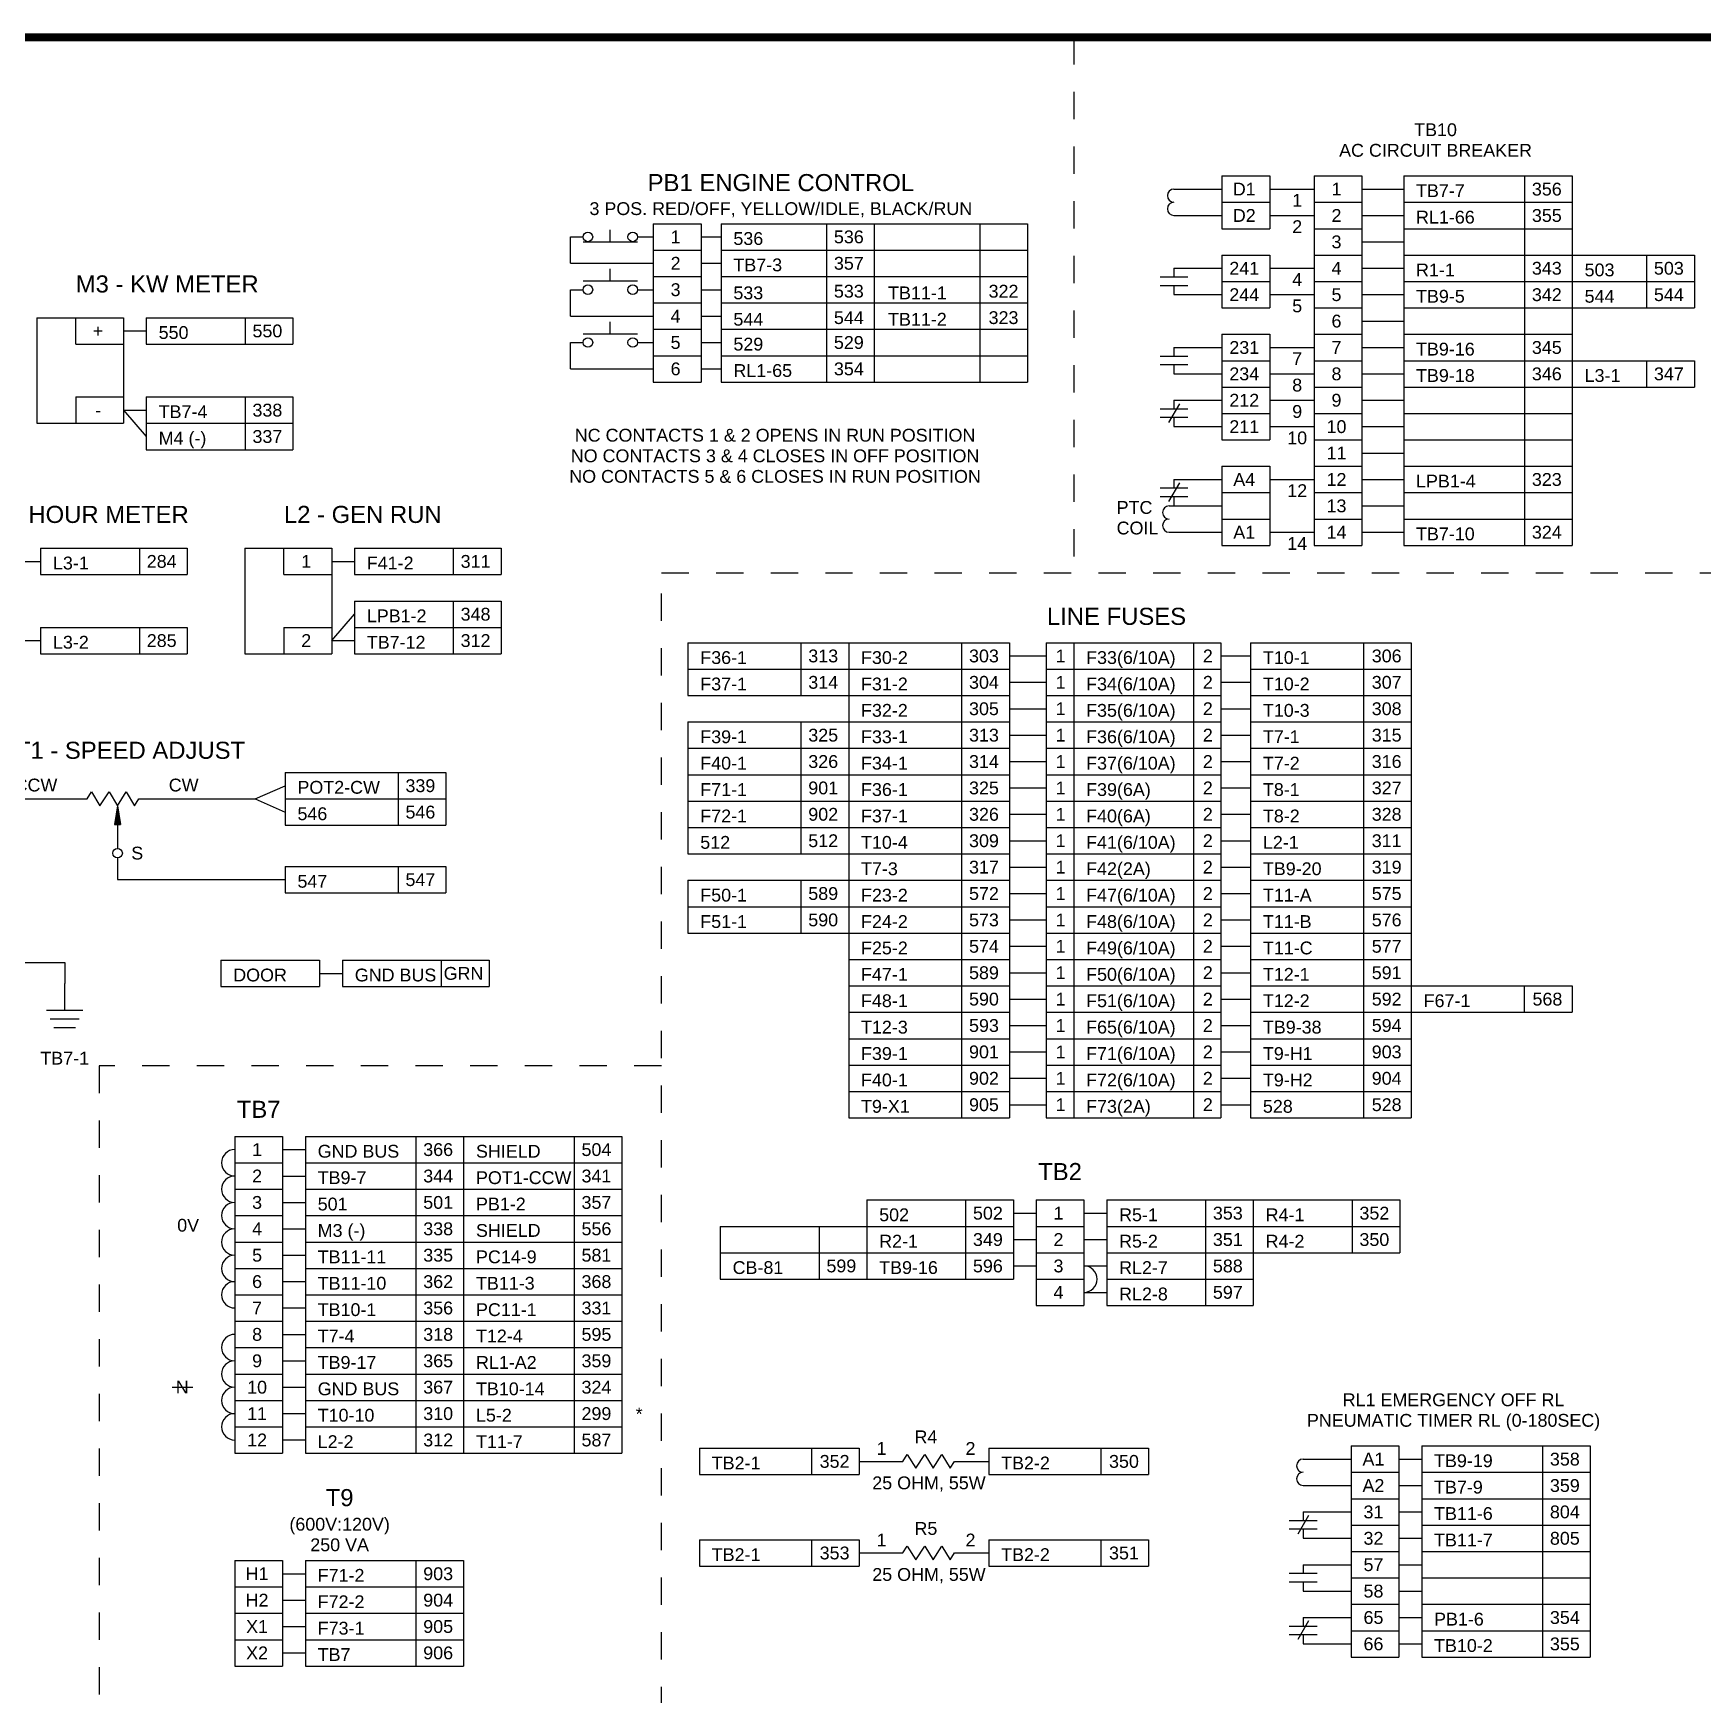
# Model space of a CAD drawing. Extents: x 1.2 to 17.9, y -2.5 to 7.9.
# Drawn here: x 6.13 to 12.23, y 1.86 to 7.93 of the extents above; entities that cross this region are included whole.
import ezdxf
from ezdxf.enums import TextEntityAlignment as Align

# ---------------------------------------------------------------- set-up
doc = ezdxf.new("R2010")
doc.units = 0
doc.header["$MEASUREMENT"] = 0
doc.linetypes.add('DASHED2', pattern=[0.375, 0.25, -0.125])
doc.layers.get('0').update_dxf_attribs({"linetype": 'CONTINUOUS'})
doc.layers.add('DRAWING', color=7, linetype='CONTINUOUS')
doc.styles.get("Standard").update_dxf_attribs({"font": 'ARIAL.TTF'})

# ---------------------------------------------------------------- blocks, each defined once
blk = doc.blocks.new('npcap')
for p, q in [((0, 0.0508), (0, -0.0508)), ((0.0312, 0.0508), (0.0312, -0.0508))]:
    blk.add_line(p, q)
blk = doc.blocks.new('N_C_contact')
for p, q in [((0.0508, 0.0312), (-0.0508, 0.0312)), ((0.0508, 0), (-0.0508, 0)), ((-0.0197, -0.0185), (0.0197, 0.0498))]:
    blk.add_line(p, q)
blk = doc.blocks.new('resistor')
for p, q in [((0, 0), (0.0156, 0.0254)), ((0.0156, 0.0254), (0.0469, -0.0254)), ((0.0469, -0.0254), (0.0799, 0.0254)), ((0.0799, 0.0254), (0.1111, -0.0254)), ((0.1111, -0.0254), (0.1424, 0.0254)), ((0.1424, 0.0254), (0.1736, -0.0254)), ((0.1736, -0.0254), (0.1892, 0))]:
    blk.add_line(p, q)
blk = doc.blocks.new('pot_arrow')
blk.add_hatch(color=256).paths.add_polyline_path([(-0.0681, 0.0108), (-0.0681, -0.0108), (0, 0)])
for p, q in [((-0.0681, 0.0108), (-0.0681, -0.0108)), ((0, 0), (-0.0681, 0.0108)), ((0, 0), (-0.0681, -0.0108))]:
    blk.add_line(p, q)
blk = doc.blocks.new('gnd')
for p, q in [((0, -0.0989), (0, 0)), ((0.066, -0.0989), (-0.066, -0.0989)), ((0.0527, -0.1302), (-0.0527, -0.1302)), ((0.0393, -0.1614), (-0.0393, -0.1614))]:
    blk.add_line(p, q)

msp = doc.modelspace()

# ---------------------------------------------------------------- linework, layer by layer
at = {"color": 7, "const_width": 0.0288}
msp.add_lwpolyline([(17.8528, -2.4764), (17.8528, 7.9188), (1.2205, 7.9188), (1.2205, -2.4764)], close=True, dxfattribs=at)
at = {"layer": 'DRAWING', "color": 7, "linetype": 'DASHED2', "ltscale": 0.25}
for p, q in [((9.9328, 7.9188), (9.9328, 5.9595)), ((8.4236, -1.416), (8.4236, 5.9595)), ((8.4236, 5.9595), (13.4824, 5.9595)), ((6.366, 4.1564), (6.366, 0.0531)), ((8.4236, 4.1564), (6.366, 4.1564))]:
    msp.add_line(p, q, dxfattribs=at)
at = {"layer": 'DRAWING', "color": 7}
for p, q in [((10.4751, 7.4119), (10.4751, 7.2187)), ((10.4751, 7.4119), (10.6499, 7.4119)), ((10.6499, 7.4119), (10.6499, 7.2187)), ((10.8126, 7.4119), (10.8126, 6.0598)), ((10.8126, 7.4119), (10.9874, 7.4119)), ((10.9874, 7.4119), (10.9874, 6.0598)), ((11.1402, 7.4119), (11.1402, 6.0598)), ((11.1402, 7.4119), (11.7571, 7.4119)), ((11.5823, 7.4119), (11.5823, 6.0598)), ((11.7571, 7.4119), (11.7571, 6.0598)), ((10.2995, 7.3636), (10.4751, 7.3636)), ((10.6499, 7.3636), (10.8126, 7.3636)), ((10.9874, 7.3636), (11.1402, 7.3636)), ((10.4751, 7.3153), (10.6499, 7.3153)), ((10.8126, 7.3153), (10.9874, 7.3153)), ((11.1402, 7.3153), (11.7571, 7.3153)), ((8.2367, 7.171), (8.2367, 7.215)), ((8.394, 7.237), (8.5689, 7.237)), ((8.394, 7.237), (8.394, 6.6575)), ((8.5689, 7.237), (8.5689, 6.6575)), ((8.6419, 7.237), (9.7638, 7.237)), ((8.6419, 7.237), (8.6419, 6.6575)), ((9.028, 7.237), (9.028, 6.6575)), ((9.2029, 7.237), (9.2029, 6.6575)), ((9.5889, 7.237), (9.5889, 6.6575)), ((9.7638, 7.237), (9.7638, 6.6575)), ((10.2995, 7.267), (10.4751, 7.267)), ((10.4751, 7.2187), (10.6499, 7.2187)), ((10.6499, 7.267), (10.8126, 7.267)), ((10.8126, 7.2187), (10.9874, 7.2187)), ((10.9874, 7.267), (11.1402, 7.267)), ((11.1402, 7.2187), (11.7571, 7.2187)), ((8.0913, 7.0921), (8.0913, 7.1887)), ((8.0913, 7.1887), (8.137, 7.1887)), ((8.137, 7.171), (8.3364, 7.171)), ((8.3364, 7.1887), (8.394, 7.1887)), ((8.5689, 7.1887), (8.6419, 7.1887)), ((10.9874, 7.1705), (11.1402, 7.1705)), ((8.0913, 7.0921), (8.394, 7.0921)), ((8.394, 7.1404), (8.5689, 7.1404)), ((8.5689, 7.0921), (8.6419, 7.0921)), ((8.6419, 7.1404), (9.7638, 7.1404)), ((10.4751, 7.1222), (10.6499, 7.1222)), ((10.4751, 7.1222), (10.4751, 6.929)), ((10.6499, 7.1222), (10.6499, 6.929)), ((10.8126, 7.1222), (10.9874, 7.1222)), ((11.1402, 7.1222), (12.2039, 7.1222)), ((12.029, 7.1222), (12.029, 6.929)), ((12.2039, 7.1222), (12.2039, 6.929)), ((8.137, 7.0275), (8.3364, 7.0275)), ((8.2367, 7.0275), (8.2367, 7.0715)), ((8.394, 7.0438), (8.5689, 7.0438)), ((8.6419, 7.0438), (9.7638, 7.0438)), ((10.2995, 7.0739), (10.4751, 7.0739)), ((10.2995, 7.0739), (10.2995, 7.0426)), ((10.4751, 7.0256), (10.6499, 7.0256)), ((10.6499, 7.0739), (10.8126, 7.0739)), ((10.8126, 7.0256), (10.9874, 7.0256)), ((10.9874, 7.0739), (11.1402, 7.0739)), ((11.1402, 7.0256), (12.2039, 7.0256)), ((8.0913, 6.9955), (8.137, 6.9955)), ((8.0913, 6.8989), (8.0913, 6.9955)), ((8.3364, 6.9955), (8.394, 6.9955)), ((8.5689, 6.9955), (8.6419, 6.9955)), ((10.2995, 7.0114), (10.2995, 6.9773)), ((10.2995, 6.9773), (10.4751, 6.9773)), ((10.6499, 6.9773), (10.8126, 6.9773)), ((10.9874, 6.9773), (11.1402, 6.9773)), ((8.394, 6.9472), (8.5689, 6.9472)), ((8.6419, 6.9472), (9.7638, 6.9472)), ((10.4751, 6.929), (10.6499, 6.929)), ((10.8126, 6.929), (10.9874, 6.929)), ((11.1402, 6.929), (12.2039, 6.929)), ((6.1377, 6.893), (6.1377, 6.5067)), ((6.1377, 6.893), (6.4552, 6.893)), ((6.2804, 6.7964), (6.2804, 6.893)), ((6.4552, 6.893), (6.4552, 6.5067)), ((6.4552, 6.8447), (6.5386, 6.8447)), ((6.5386, 6.893), (7.0749, 6.893)), ((6.5386, 6.893), (6.5386, 6.7964)), ((6.9001, 6.893), (6.9001, 6.7964)), ((7.0749, 6.893), (7.0749, 6.7964)), ((8.0913, 6.8989), (8.394, 6.8989)), ((8.2367, 6.8343), (8.2367, 6.8783)), ((8.394, 6.8506), (8.5689, 6.8506)), ((8.5689, 6.8989), (8.6419, 6.8989)), ((8.6419, 6.8506), (9.7638, 6.8506)), ((10.9874, 6.8807), (11.1402, 6.8807)), ((6.2804, 6.7964), (6.4552, 6.7964)), ((6.5386, 6.7964), (7.0749, 6.7964)), ((8.0913, 6.8023), (8.137, 6.8023)), ((8.0913, 6.7058), (8.0913, 6.8023)), ((8.137, 6.8343), (8.3364, 6.8343)), ((8.3364, 6.8023), (8.394, 6.8023)), ((8.5689, 6.8023), (8.6419, 6.8023)), ((10.2995, 6.7841), (10.4751, 6.7841)), ((10.2995, 6.7841), (10.2995, 6.7529)), ((10.4751, 6.8324), (10.6499, 6.8324)), ((10.4751, 6.8324), (10.4751, 6.4461)), ((10.6499, 6.8324), (10.6499, 6.4461)), ((10.6499, 6.7841), (10.8126, 6.7841)), ((10.8126, 6.8324), (10.9874, 6.8324)), ((10.9874, 6.7841), (11.1402, 6.7841)), ((11.1402, 6.8324), (11.7571, 6.8324)), ((8.394, 6.754), (8.5689, 6.754)), ((8.6419, 6.754), (9.7638, 6.754)), ((10.2995, 6.7216), (10.2995, 6.6875)), ((10.4751, 6.7358), (10.6499, 6.7358)), ((10.8126, 6.7358), (10.9874, 6.7358)), ((11.1402, 6.7358), (12.2039, 6.7358)), ((12.029, 6.7358), (12.029, 6.6393)), ((12.2039, 6.7358), (12.2039, 6.6393)), ((8.0913, 6.7058), (8.394, 6.7058)), ((8.5689, 6.7058), (8.6419, 6.7058)), ((10.2995, 6.6875), (10.4751, 6.6875)), ((10.6499, 6.6875), (10.8126, 6.6875)), ((10.9874, 6.6875), (11.1402, 6.6875)), ((6.2804, 6.6032), (6.4552, 6.6032)), ((6.2804, 6.6032), (6.2804, 6.5067)), ((6.5386, 6.6032), (7.0749, 6.6032)), ((6.5386, 6.6032), (6.5386, 6.4101)), ((6.9001, 6.6032), (6.9001, 6.4101)), ((7.0749, 6.6032), (7.0749, 6.4101)), ((8.394, 6.6575), (8.5689, 6.6575)), ((8.6419, 6.6575), (9.7638, 6.6575)), ((10.4751, 6.6393), (10.6499, 6.6393)), ((10.8126, 6.6393), (10.9874, 6.6393)), ((11.1402, 6.6393), (12.2039, 6.6393)), ((6.4552, 6.5549), (6.5386, 6.4584)), ((6.4552, 6.5549), (6.5386, 6.5549)), ((10.2995, 6.591), (10.2995, 6.5597)), ((10.2995, 6.591), (10.4751, 6.591)), ((10.4751, 6.5427), (10.6499, 6.5427)), ((10.6499, 6.591), (10.8126, 6.591)), ((10.8126, 6.5427), (10.9874, 6.5427)), ((10.9874, 6.591), (11.1402, 6.591)), ((11.1402, 6.5427), (11.7571, 6.5427)), ((6.1377, 6.5067), (6.4552, 6.5067)), ((6.5386, 6.5067), (7.0749, 6.5067)), ((10.2995, 6.5285), (10.2995, 6.4944)), ((10.2995, 6.4944), (10.4751, 6.4944)), ((10.6499, 6.4944), (10.8126, 6.4944)), ((10.9874, 6.4944), (11.1402, 6.4944)), ((10.4751, 6.4461), (10.6499, 6.4461)), ((10.8126, 6.4461), (10.9874, 6.4461)), ((11.1402, 6.4461), (11.7571, 6.4461)), ((6.5386, 6.4101), (7.0749, 6.4101)), ((10.9874, 6.3978), (11.1402, 6.3978)), ((10.2995, 6.3012), (10.2995, 6.27)), ((10.2995, 6.3012), (10.4751, 6.3012)), ((10.4751, 6.3495), (10.6499, 6.3495)), ((10.4751, 6.3495), (10.4751, 6.0598)), ((10.6499, 6.3495), (10.6499, 6.0598)), ((10.6499, 6.3012), (10.8126, 6.3012)), ((10.8126, 6.3495), (10.9874, 6.3495)), ((10.9874, 6.3012), (11.1402, 6.3012)), ((11.1402, 6.3495), (11.7571, 6.3495)), ((10.2995, 6.2387), (10.2995, 6.2046)), ((10.4751, 6.2529), (10.6499, 6.2529)), ((10.8126, 6.2529), (10.9874, 6.2529)), ((11.1402, 6.2529), (11.7571, 6.2529)), ((10.2819, 6.2046), (10.4751, 6.2046)), ((10.9874, 6.2046), (11.1402, 6.2046)), ((10.4751, 6.1564), (10.6499, 6.1564)), ((10.8126, 6.1564), (10.9874, 6.1564)), ((11.1402, 6.1564), (11.7571, 6.1564)), ((6.1518, 6.0497), (6.1518, 5.9531)), ((6.1518, 6.0497), (6.6881, 6.0497)), ((6.5133, 6.0497), (6.5133, 5.9531)), ((6.6881, 6.0497), (6.6881, 5.9531)), ((6.8996, 6.0497), (6.8996, 5.6634)), ((6.8996, 6.0497), (7.217, 6.0497)), ((7.0422, 5.9531), (7.0422, 6.0497)), ((7.217, 6.0497), (7.217, 5.6634)), ((7.3005, 6.0497), (7.3005, 5.9531)), ((7.3005, 6.0497), (7.8368, 6.0497)), ((7.662, 6.0497), (7.662, 5.9531)), ((7.8368, 6.0497), (7.8368, 5.9531)), ((10.2819, 6.1081), (10.4751, 6.1081)), ((10.4751, 6.0598), (10.6499, 6.0598)), ((10.6499, 6.1081), (10.8126, 6.1081)), ((10.8126, 6.0598), (10.9874, 6.0598)), ((10.9874, 6.1081), (11.1402, 6.1081)), ((11.1402, 6.0598), (11.7571, 6.0598)), ((6.0684, 6.0014), (6.1518, 6.0014)), ((7.217, 6.0014), (7.3005, 6.0014)), ((6.1518, 5.9531), (6.6881, 5.9531)), ((7.0422, 5.9531), (7.217, 5.9531)), ((7.3005, 5.9531), (7.8368, 5.9531)), ((7.217, 5.7117), (7.3005, 5.8082)), ((7.3005, 5.8565), (7.8368, 5.8565)), ((7.3005, 5.8565), (7.3005, 5.6634)), ((7.662, 5.8565), (7.662, 5.6634)), ((7.8368, 5.8565), (7.8368, 5.6634)), ((6.1518, 5.76), (6.6881, 5.76)), ((6.1518, 5.76), (6.1518, 5.6634)), ((6.5133, 5.76), (6.5133, 5.6634)), ((6.6881, 5.76), (6.6881, 5.6634)), ((7.0422, 5.76), (7.217, 5.76)), ((7.0422, 5.76), (7.0422, 5.6634)), ((7.3005, 5.76), (7.8368, 5.76)), ((6.0684, 5.7117), (6.1518, 5.7117)), ((7.217, 5.7117), (7.3005, 5.7117)), ((8.5208, 5.7038), (9.6973, 5.7038)), ((8.5208, 5.7038), (8.5208, 5.5107)), ((8.9342, 5.7038), (8.9342, 5.5107)), ((9.109, 5.7038), (9.109, 3.9654)), ((9.5225, 5.7038), (9.5225, 3.9654)), ((9.6973, 5.7038), (9.6973, 3.9654)), ((9.8321, 5.7038), (10.4713, 5.7038)), ((9.8321, 5.7038), (9.8321, 3.9654)), ((9.9329, 5.7038), (9.9329, 3.9654)), ((10.3706, 5.7038), (10.3706, 3.9654)), ((10.4713, 5.7038), (10.4713, 3.9654)), ((10.5798, 5.7038), (11.168, 5.7038)), ((10.5798, 5.7038), (10.5798, 3.9654)), ((10.9932, 5.7038), (10.9932, 3.9654)), ((11.168, 5.7038), (11.168, 3.9654)), ((6.1518, 5.6634), (6.6881, 5.6634)), ((6.8996, 5.6634), (7.217, 5.6634)), ((7.3005, 5.6634), (7.8368, 5.6634)), ((9.6973, 5.6555), (9.8321, 5.6555)), ((10.4713, 5.6555), (10.5798, 5.6555)), ((8.5208, 5.6073), (9.6973, 5.6073)), ((9.8321, 5.6073), (10.4713, 5.6073)), ((10.5798, 5.6073), (11.168, 5.6073)), ((8.5208, 5.5107), (9.6973, 5.5107)), ((9.6973, 5.559), (9.8321, 5.559)), ((9.8321, 5.5107), (10.4713, 5.5107)), ((10.4713, 5.559), (10.5798, 5.559)), ((10.5798, 5.5107), (11.168, 5.5107)), ((9.6973, 5.4624), (9.8321, 5.4624)), ((10.4713, 5.4624), (10.5798, 5.4624)), ((8.5208, 5.4141), (9.6973, 5.4141)), ((8.5208, 5.4141), (8.5208, 4.9312)), ((8.9342, 5.4141), (8.9342, 4.9312)), ((9.8321, 5.4141), (10.4713, 5.4141)), ((10.5798, 5.4141), (11.168, 5.4141)), ((8.5208, 5.3175), (9.6973, 5.3175)), ((9.6973, 5.3658), (9.8321, 5.3658)), ((9.8321, 5.3175), (10.4713, 5.3175)), ((10.4713, 5.3658), (10.5798, 5.3658)), ((10.5798, 5.3175), (11.168, 5.3175)), ((9.6973, 5.2692), (9.8321, 5.2692)), ((10.4713, 5.2692), (10.5798, 5.2692)), ((7.0466, 5.2291), (7.6348, 5.2291)), ((7.0466, 5.2291), (7.0466, 5.036)), ((7.46, 5.2291), (7.46, 5.036)), ((7.6348, 5.2291), (7.6348, 5.036)), ((8.5208, 5.2209), (9.6973, 5.2209)), ((9.8321, 5.2209), (10.4713, 5.2209)), ((10.5798, 5.2209), (11.168, 5.2209)), ((5.9036, 5.1325), (6.3222, 5.1325)), ((6.5115, 5.1325), (6.9367, 5.1325)), ((6.9367, 5.1325), (7.0466, 5.1808)), ((6.9367, 5.1325), (7.0466, 5.0843)), ((7.0466, 5.1325), (7.6348, 5.1325)), ((9.6973, 5.1726), (9.8321, 5.1726)), ((10.4713, 5.1726), (10.5798, 5.1726)), ((6.4333, 5.1072), (6.4333, 4.9516)), ((8.5208, 5.1243), (9.6973, 5.1243)), ((9.6973, 5.0761), (9.8321, 5.0761)), ((9.8321, 5.1243), (10.4713, 5.1243)), ((10.4713, 5.0761), (10.5798, 5.0761)), ((10.5798, 5.1243), (11.168, 5.1243)), ((7.0466, 5.036), (7.6348, 5.036)), ((8.5208, 5.0278), (9.6973, 5.0278)), ((9.8321, 5.0278), (10.4713, 5.0278)), ((10.5798, 5.0278), (11.168, 5.0278)), ((9.6973, 4.9795), (9.8321, 4.9795)), ((10.4713, 4.9795), (10.5798, 4.9795)), ((6.4333, 4.9164), (6.4333, 4.8371)), ((8.5208, 4.9312), (9.6973, 4.9312)), ((9.8321, 4.9312), (10.4713, 4.9312)), ((10.5798, 4.9312), (11.168, 4.9312)), ((6.4333, 4.8371), (7.0466, 4.8371)), ((7.0466, 4.8853), (7.6348, 4.8853)), ((7.0466, 4.8853), (7.0466, 4.7888)), ((7.46, 4.8853), (7.46, 4.7888)), ((7.6348, 4.8853), (7.6348, 4.7888)), ((8.5208, 4.8346), (9.6973, 4.8346)), ((8.5208, 4.8346), (8.5208, 4.6414)), ((8.9342, 4.8346), (8.9342, 4.6414)), ((9.6973, 4.8829), (9.8321, 4.8829)), ((9.8321, 4.8346), (10.4713, 4.8346)), ((10.4713, 4.8829), (10.5798, 4.8829)), ((10.5798, 4.8346), (11.168, 4.8346)), ((7.0466, 4.7888), (7.6348, 4.7888)), ((9.6973, 4.7863), (9.8321, 4.7863)), ((10.4713, 4.7863), (10.5798, 4.7863)), ((8.5208, 4.738), (9.6973, 4.738)), ((9.8321, 4.738), (10.4713, 4.738)), ((10.5798, 4.738), (11.168, 4.738)), ((9.6973, 4.6897), (9.8321, 4.6897)), ((10.4713, 4.6897), (10.5798, 4.6897)), ((8.5208, 4.6414), (9.6973, 4.6414)), ((9.6973, 4.5932), (9.8321, 4.5932)), ((9.8321, 4.6414), (10.4713, 4.6414)), ((10.4713, 4.5932), (10.5798, 4.5932)), ((10.5798, 4.6414), (11.168, 4.6414)), ((5.3572, 4.5334), (6.2399, 4.5334)), ((6.2399, 4.5334), (6.2399, 4.4568)), ((6.8115, 4.5424), (6.8115, 4.4458)), ((6.8115, 4.5424), (7.173, 4.5424)), ((7.173, 4.5424), (7.173, 4.4458)), ((7.2564, 4.5424), (7.7928, 4.5424)), ((7.2564, 4.5424), (7.2564, 4.4458)), ((7.6179, 4.5424), (7.6179, 4.4458)), ((7.7928, 4.5424), (7.7928, 4.4458)), ((9.109, 4.5449), (9.6973, 4.5449)), ((9.8321, 4.5449), (10.4713, 4.5449)), ((10.5798, 4.5449), (11.168, 4.5449)), ((7.173, 4.4941), (7.2564, 4.4941)), ((9.6973, 4.4966), (9.8321, 4.4966)), ((10.4713, 4.4966), (10.5798, 4.4966)), ((6.8115, 4.4458), (7.173, 4.4458)), ((7.2564, 4.4458), (7.7928, 4.4458)), ((9.109, 4.4483), (9.6973, 4.4483)), ((9.6973, 4.4), (9.8321, 4.4)), ((9.8321, 4.4483), (10.4713, 4.4483)), ((10.4713, 4.4), (10.5798, 4.4)), ((10.5798, 4.4483), (11.7563, 4.4483)), ((11.5815, 4.4483), (11.5815, 4.3517)), ((11.7563, 4.4483), (11.7563, 4.3517)), ((9.109, 4.3517), (9.6973, 4.3517)), ((9.8321, 4.3517), (10.4713, 4.3517)), ((10.5798, 4.3517), (11.7563, 4.3517)), ((9.6973, 4.3034), (9.8321, 4.3034)), ((10.4713, 4.3034), (10.5798, 4.3034)), ((9.109, 4.2551), (9.6973, 4.2551)), ((9.8321, 4.2551), (10.4713, 4.2551)), ((10.5798, 4.2551), (11.168, 4.2551)), ((9.109, 4.1585), (9.6973, 4.1585)), ((9.6973, 4.2068), (9.8321, 4.2068)), ((9.8321, 4.1585), (10.4713, 4.1585)), ((10.4713, 4.2068), (10.5798, 4.2068)), ((10.5798, 4.1585), (11.168, 4.1585)), ((9.6973, 4.1102), (9.8321, 4.1102)), ((10.4713, 4.1102), (10.5798, 4.1102)), ((9.109, 4.062), (9.6973, 4.062)), ((9.8321, 4.062), (10.4713, 4.062)), ((10.5798, 4.062), (11.168, 4.062)), ((9.6973, 4.0137), (9.8321, 4.0137)), ((10.4713, 4.0137), (10.5798, 4.0137)), ((9.109, 3.9654), (9.6973, 3.9654)), ((9.8321, 3.9654), (10.4713, 3.9654)), ((10.5798, 3.9654), (11.168, 3.9654)), ((6.8624, 3.8976), (6.8624, 2.7387)), ((6.8624, 3.8976), (7.0372, 3.8976)), ((7.0372, 3.8976), (7.0372, 2.7387)), ((7.0372, 3.8494), (7.1207, 3.8494)), ((7.1207, 3.8976), (7.1207, 2.7387)), ((7.1207, 3.8976), (8.2791, 3.8976)), ((7.5251, 3.8976), (7.5251, 2.7387)), ((7.6999, 3.8976), (7.6999, 2.7387)), ((8.1043, 3.8976), (8.1043, 2.7387)), ((8.2791, 3.8976), (8.2791, 2.7387)), ((6.8624, 3.8011), (7.0372, 3.8011)), ((7.1207, 3.8011), (8.2791, 3.8011)), ((7.0372, 3.7528), (7.1207, 3.7528)), ((6.8624, 3.7045), (7.0372, 3.7045)), ((7.1207, 3.7045), (8.2791, 3.7045)), ((6.8624, 3.6079), (7.0372, 3.6079)), ((7.0372, 3.6562), (7.1207, 3.6562)), ((7.1207, 3.6079), (8.2791, 3.6079)), ((9.1754, 3.6652), (9.1754, 3.3754)), ((9.1754, 3.6652), (9.7117, 3.6652)), ((9.5369, 3.6652), (9.5369, 3.3754)), ((9.7117, 3.6652), (9.7117, 3.3754)), ((9.7117, 3.6169), (9.7951, 3.6169)), ((9.7951, 3.6652), (9.7951, 3.2789)), ((9.7951, 3.6652), (9.97, 3.6652)), ((9.97, 3.6652), (9.97, 3.2789)), ((9.97, 3.6169), (10.0534, 3.6169)), ((10.0534, 3.6652), (10.0534, 3.2789)), ((10.0534, 3.6652), (11.126, 3.6652)), ((10.4149, 3.6652), (10.4149, 3.2789)), ((10.5897, 3.6652), (10.5897, 3.2789)), ((10.9512, 3.6652), (10.9512, 3.472)), ((11.126, 3.6652), (11.126, 3.472)), ((7.0372, 3.5596), (7.1207, 3.5596)), ((8.6391, 3.5686), (9.7117, 3.5686)), ((8.6391, 3.5686), (8.6391, 3.3754)), ((9.0006, 3.5686), (9.0006, 3.3754)), ((9.7951, 3.5686), (9.97, 3.5686)), ((10.0534, 3.5686), (11.126, 3.5686)), ((6.8624, 3.5113), (7.0372, 3.5113)), ((7.1207, 3.5113), (8.2791, 3.5113)), ((9.7117, 3.5203), (9.7951, 3.5203)), ((9.97, 3.5203), (10.0534, 3.5203)), ((7.0372, 3.463), (7.1207, 3.463)), ((8.6391, 3.472), (9.7117, 3.472)), ((9.7117, 3.4237), (9.7951, 3.4237)), ((9.7951, 3.472), (9.97, 3.472)), ((9.97, 3.4237), (10.0534, 3.4237)), ((10.0534, 3.472), (11.126, 3.472)), ((6.8624, 3.4147), (7.0372, 3.4147)), ((7.0372, 3.3664), (7.1207, 3.3664)), ((7.1207, 3.4147), (8.2791, 3.4147)), ((8.6391, 3.3754), (9.7117, 3.3754)), ((9.7951, 3.3754), (9.97, 3.3754)), ((10.0534, 3.3754), (10.5897, 3.3754)), ((6.8624, 3.3182), (7.0372, 3.3182)), ((7.1207, 3.3182), (8.2791, 3.3182)), ((9.97, 3.3271), (10.0534, 3.3271)), ((7.0372, 3.2699), (7.1207, 3.2699)), ((9.7951, 3.2789), (9.97, 3.2789)), ((10.0534, 3.2789), (10.5897, 3.2789)), ((6.8624, 3.2216), (7.0372, 3.2216)), ((7.1207, 3.2216), (8.2791, 3.2216)), ((6.8624, 3.125), (7.0372, 3.125)), ((7.0372, 3.1733), (7.1207, 3.1733)), ((7.1207, 3.125), (8.2791, 3.125)), ((7.0372, 3.0767), (7.1207, 3.0767)), ((6.8624, 3.0284), (7.0372, 3.0284)), ((7.1207, 3.0284), (8.2791, 3.0284)), ((6.6332, 2.9805), (6.7085, 2.9805)), ((7.0372, 2.9801), (7.1207, 2.9801)), ((6.8624, 2.9318), (7.0372, 2.9318)), ((7.0372, 2.8835), (7.1207, 2.8835)), ((7.1207, 2.9318), (8.2791, 2.9318)), ((6.8624, 2.8352), (7.0372, 2.8352)), ((7.1207, 2.8352), (8.2791, 2.8352)), ((7.0372, 2.787), (7.1207, 2.787)), ((8.5627, 2.757), (9.1477, 2.757)), ((8.5627, 2.757), (8.5627, 2.6604)), ((8.9729, 2.757), (8.9729, 2.6604)), ((9.1477, 2.757), (9.1477, 2.6604)), ((9.6217, 2.757), (10.2067, 2.757)), ((9.6217, 2.757), (9.6217, 2.6604)), ((10.0319, 2.757), (10.0319, 2.6604)), ((10.2067, 2.757), (10.2067, 2.6604)), ((10.9479, 2.7653), (10.9479, 1.9926)), ((10.9479, 2.7653), (11.1227, 2.7653)), ((11.1227, 2.7653), (11.1227, 1.9926)), ((11.2061, 2.7653), (11.8231, 2.7653)), ((11.2061, 2.7653), (11.2061, 1.9926)), ((11.6483, 2.7653), (11.6483, 1.9926)), ((11.8231, 2.7653), (11.8231, 1.9926)), ((6.8624, 2.7387), (7.0372, 2.7387)), ((7.1207, 2.7387), (8.2791, 2.7387)), ((9.1477, 2.7087), (9.3073, 2.7087)), ((9.4965, 2.7087), (9.6217, 2.7087)), ((10.7723, 2.717), (10.9479, 2.717)), ((11.1227, 2.717), (11.2061, 2.717)), ((8.5627, 2.6604), (9.1477, 2.6604)), ((9.6217, 2.6604), (10.2067, 2.6604)), ((10.9479, 2.6687), (11.1227, 2.6687)), ((11.2061, 2.6687), (11.8231, 2.6687)), ((10.7723, 2.6204), (10.9479, 2.6204)), ((10.9479, 2.5721), (11.1227, 2.5721)), ((11.1227, 2.6204), (11.2061, 2.6204)), ((11.2061, 2.5721), (11.8231, 2.5721)), ((10.7723, 2.5238), (10.9479, 2.5238)), ((10.7723, 2.5238), (10.7723, 2.4926)), ((11.1227, 2.5238), (11.2061, 2.5238)), ((10.7723, 2.4613), (10.7723, 2.4273)), ((10.9479, 2.4755), (11.1227, 2.4755)), ((11.2061, 2.4755), (11.8231, 2.4755)), ((8.5627, 2.4219), (9.1477, 2.4219)), ((8.5627, 2.4219), (8.5627, 2.3253)), ((8.9729, 2.4219), (8.9729, 2.3253)), ((9.1477, 2.4219), (9.1477, 2.3253)), ((9.6217, 2.4219), (10.2067, 2.4219)), ((9.6217, 2.4219), (9.6217, 2.3253)), ((10.0319, 2.4219), (10.0319, 2.3253)), ((10.2067, 2.4219), (10.2067, 2.3253)), ((10.7723, 2.4273), (10.9479, 2.4273)), ((11.1227, 2.4273), (11.2061, 2.4273)), ((6.8624, 2.346), (6.8624, 1.9597)), ((6.8624, 2.346), (7.0372, 2.346)), ((7.0372, 2.346), (7.0372, 1.9597)), ((7.1207, 2.346), (7.6999, 2.346)), ((7.1207, 2.346), (7.1207, 1.9597)), ((7.5251, 2.346), (7.5251, 1.9597)), ((7.6999, 2.346), (7.6999, 1.9597)), ((8.5627, 2.3253), (9.1477, 2.3253)), ((9.1477, 2.3736), (9.3073, 2.3736)), ((9.4965, 2.3736), (9.6217, 2.3736)), ((9.6217, 2.3253), (10.2067, 2.3253)), ((10.7723, 2.3307), (10.9479, 2.3307)), ((10.7723, 2.3307), (10.7723, 2.2994)), ((10.9479, 2.379), (11.1227, 2.379)), ((11.1227, 2.3307), (11.2061, 2.3307)), ((11.2061, 2.379), (11.8231, 2.379)), ((7.0372, 2.2977), (7.1207, 2.2977)), ((10.7723, 2.2682), (10.7723, 2.2341)), ((10.9479, 2.2824), (11.1227, 2.2824)), ((11.2061, 2.2824), (11.8231, 2.2824)), ((6.8624, 2.2494), (7.0372, 2.2494)), ((7.0372, 2.2011), (7.1207, 2.2011)), ((7.1207, 2.2494), (7.6999, 2.2494)), ((10.7723, 2.2341), (10.9479, 2.2341)), ((11.1227, 2.2341), (11.2061, 2.2341)), ((6.8624, 2.1528), (7.0372, 2.1528)), ((7.1207, 2.1528), (7.6999, 2.1528)), ((10.9479, 2.1858), (11.1227, 2.1858)), ((11.2061, 2.1858), (11.8231, 2.1858)), ((7.0372, 2.1045), (7.1207, 2.1045)), ((10.7723, 2.1375), (10.9479, 2.1375)), ((10.7723, 2.1375), (10.7723, 2.1063)), ((10.9479, 2.0892), (11.1227, 2.0892)), ((11.1227, 2.1375), (11.2061, 2.1375)), ((11.2061, 2.0892), (11.8231, 2.0892)), ((6.8624, 2.0562), (7.0372, 2.0562)), ((7.1207, 2.0562), (7.6999, 2.0562)), ((10.7723, 2.075), (10.7723, 2.0409)), ((10.7723, 2.0409), (10.9479, 2.0409)), ((11.1227, 2.0409), (11.2061, 2.0409)), ((6.8624, 1.9597), (7.0372, 1.9597)), ((7.0372, 2.008), (7.1207, 2.008)), ((7.1207, 1.9597), (7.6999, 1.9597)), ((10.9479, 1.9926), (11.1227, 1.9926)), ((11.2061, 1.9926), (11.8231, 1.9926))]:
    msp.add_line(p, q, dxfattribs=at)
for centre in [(8.1546, 7.1887), (8.3188, 7.1887), (8.1546, 6.9955), (8.3188, 6.9955), (8.1546, 6.8023), (8.3188, 6.8023), (6.4333, 4.934)]:
    msp.add_circle(centre, 0.0176, dxfattribs=at)
for centre, radius, start, end in [((10.2995, 7.3395), 0.0241, 90, 270), ((10.2995, 7.2912), 0.0241, 90, 270), ((10.2819, 6.1805), 0.0241, 90, 270), ((10.2819, 6.1322), 0.0241, 90, 270), ((6.8624, 3.8011), 0.0483, 90, 270), ((6.8624, 3.7045), 0.0483, 90, 270), ((6.8624, 3.6079), 0.0483, 90, 270), ((6.8624, 3.5113), 0.0483, 90, 270), ((6.8624, 3.4147), 0.0483, 90, 270), ((9.97, 3.3754), 0.0483, 270, 90), ((6.8624, 3.3182), 0.0483, 90, 270), ((6.8624, 3.125), 0.0483, 90, 270), ((6.8624, 3.0284), 0.0483, 90, 270), ((6.8624, 2.9318), 0.0483, 90, 270), ((6.8624, 2.8352), 0.0483, 90, 270), ((10.7723, 2.6929), 0.0241, 90, 270), ((10.7723, 2.6446), 0.0241, 90, 270)]:
    msp.add_arc(centre, radius, start, end, dxfattribs=at)

# ---------------------------------------------------------------- block references
for name, p, rotation in [('npcap', (10.2995, 7.0114), 90), ('npcap', (10.2995, 6.7216), 90), ('N_C_contact', (10.2995, 6.5597), 180), ('N_C_contact', (10.2995, 6.27), 180), ('pot_arrow', (6.4333, 5.1072), 90), ('N_C_contact', (10.7723, 2.4926), 180), ('npcap', (10.7723, 2.2682), 90), ('N_C_contact', (10.7723, 2.1063), 180)]:
    msp.add_blockref(name, p, dxfattribs=dict(at, rotation=rotation))
for name, p in [('resistor', (6.3222, 5.1325)), ('gnd', (6.2399, 4.4568)), ('resistor', (9.3073, 2.7087)), ('resistor', (9.3073, 2.3736))]:
    msp.add_blockref(name, p, dxfattribs=at)

# ---------------------------------------------------------------- texts
for s, height, p in [('TB10', 0.04688, (11.2567, 7.5573)), ('AC CIRCUIT BREAKER', 0.046875, (11.2567, 7.482)), ('PB1 ENGINE CONTROL', 0.0625, (8.8608, 7.356)), ('3 POS. RED/OFF, YELLOW/IDLE, BLACK/RUN', 0.046875, (8.8608, 7.2686)), ('NC CONTACTS 1 & 2 OPENS IN RUN POSITION', 0.046875, (8.8396, 6.4396)), ('NO CONTACTS 3 & 4 CLOSES IN OFF POSITION', 0.046875, (8.8396, 6.3643)), ('NO CONTACTS 5 & 6 CLOSES IN RUN POSITION', 0.046875, (8.8396, 6.289)), ('LINE FUSES', 0.0625, (10.0892, 5.7692)), ('POT1 - SPEED ADJUST', 0.0625, (6.4177, 5.2791)), ('TB7-1', 0.04688, (6.2399, 4.1605)), ('TB7', 0.0625, (6.9498, 3.9656)), ('TB2', 0.0625, (9.8826, 3.7378)), ('RL1 EMERGENCY OFF RL', 0.046875, (11.3226, 2.9107)), ('PNEUMATIC TIMER RL (0-180SEC)', 0.046875, (11.3226, 2.8354)), ('25 OHM, 55W', 0.046875, (9.4028, 2.6067)), ('T9', 0.0625, (7.2461, 2.5449)), ('(600V:120V)', 0.046875, (7.2461, 2.4554)), ('250 VA', 0.04688, (7.2461, 2.3801)), ('25 OHM, 55W', 0.046875, (9.4028, 2.2716))]:
    msp.add_text(s, height=height, dxfattribs=at).set_placement(p, align=Align.CENTER)
for s, height, p in [('D1', 0.04688, (10.5567, 7.3636)), ('1', 0.0469, (10.7504, 7.3226)), ('1', 0.0469, (10.8942, 7.3636)), ('356', 0.04688, (11.6639, 7.3636)), ('D2', 0.04688, (10.5567, 7.267)), ('2', 0.0469, (10.8942, 7.267)), ('355', 0.04688, (11.6639, 7.267)), ('1', 0.0469, (8.4756, 7.1887)), ('536', 0.04688, (9.1096, 7.1887)), ('2', 0.0469, (10.7504, 7.226)), ('3', 0.0469, (10.8942, 7.1705)), ('2', 0.0469, (8.4756, 7.0921)), ('357', 0.04688, (9.1096, 7.0921)), ('241', 0.04688, (10.5567, 7.0739)), ('4', 0.0469, (10.8942, 7.0739)), ('343', 0.04688, (11.6639, 7.0739)), ('503', 0.04688, (12.1106, 7.0739)), ('4', 0.0469, (10.7504, 7.0328)), ('3', 0.0469, (8.4756, 6.9955)), ('533', 0.04688, (9.1096, 6.9899)), ('322', 0.04688, (9.6757, 6.9899)), ('244', 0.04688, (10.5567, 6.9773)), ('5', 0.0469, (10.8942, 6.9773)), ('342', 0.04688, (11.6639, 6.9773)), ('544', 0.04688, (12.1106, 6.9773)), ('4', 0.0469, (8.4756, 6.8989)), ('544', 0.04688, (9.1096, 6.8933)), ('323', 0.04688, (9.6757, 6.8933)), ('5', 0.0469, (10.7504, 6.9362)), ('6', 0.0469, (10.8942, 6.8807)), ('+', 0.0469, (6.362, 6.8447)), ('550', 0.04688, (6.9817, 6.8447)), ('5', 0.0469, (8.4756, 6.8023)), ('529', 0.04688, (9.1096, 6.8023)), ('231', 0.04688, (10.5567, 6.7841)), ('7', 0.0469, (10.8942, 6.7841)), ('345', 0.04688, (11.6639, 6.7841)), ('6', 0.0469, (8.4756, 6.7058)), ('354', 0.04688, (9.1096, 6.7058)), ('7', 0.0469, (10.7504, 6.7431)), ('234', 0.04688, (10.5567, 6.6875)), ('8', 0.0469, (10.7504, 6.6465)), ('8', 0.0469, (10.8942, 6.6875)), ('346', 0.04688, (11.6639, 6.6875)), ('347', 0.04688, (12.1106, 6.6875)), ('212', 0.04688, (10.5567, 6.591)), ('9', 0.0469, (10.8942, 6.591)), ('-', 0.0469, (6.362, 6.5549)), ('338', 0.04688, (6.9817, 6.5549)), ('9', 0.0469, (10.7504, 6.5499)), ('337', 0.04688, (6.9817, 6.4584)), ('211', 0.04688, (10.5567, 6.4944)), ('10', 0.04688, (10.7504, 6.4533)), ('10', 0.04688, (10.8942, 6.4944)), ('11', 0.04688, (10.8942, 6.3978)), ('A4', 0.04688, (10.5567, 6.3012)), ('12', 0.04688, (10.8942, 6.3012)), ('323', 0.04688, (11.6639, 6.3012)), ('12', 0.04688, (10.7504, 6.2602)), ('13', 0.04688, (10.8942, 6.2046)), ('A1', 0.04688, (10.5567, 6.1081)), ('14', 0.04688, (10.8942, 6.1081)), ('324', 0.04688, (11.6639, 6.1081)), ('14', 0.04688, (10.7504, 6.067)), ('284', 0.04688, (6.5949, 6.0014)), ('1', 0.0469, (7.1238, 6.0014)), ('311', 0.04688, (7.7436, 6.0014)), ('348', 0.04688, (7.7436, 5.8082)), ('285', 0.04688, (6.5949, 5.7117)), ('2', 0.0469, (7.1238, 5.7117)), ('312', 0.04688, (7.7436, 5.7117)), ('313', 0.04688, (9.0158, 5.6555)), ('303', 0.04688, (9.6041, 5.6555)), ('1', 0.0469, (9.8849, 5.6555)), ('2', 0.0469, (10.4233, 5.6555)), ('306', 0.04688, (11.0779, 5.6555)), ('314', 0.04688, (9.0158, 5.559)), ('304', 0.04688, (9.6041, 5.559)), ('1', 0.0469, (9.8849, 5.559)), ('2', 0.0469, (10.4233, 5.559)), ('307', 0.04688, (11.0779, 5.559)), ('305', 0.04688, (9.6041, 5.4624)), ('1', 0.0469, (9.8849, 5.4624)), ('2', 0.0469, (10.4233, 5.4624)), ('308', 0.04688, (11.0779, 5.4624)), ('325', 0.04688, (9.0158, 5.3658)), ('313', 0.04688, (9.6041, 5.3658)), ('1', 0.0469, (9.8849, 5.3658)), ('2', 0.0469, (10.4233, 5.3658)), ('315', 0.04688, (11.0779, 5.3658)), ('326', 0.04688, (9.0158, 5.2692)), ('314', 0.04688, (9.6041, 5.2692)), ('1', 0.0469, (9.8849, 5.2692)), ('2', 0.0469, (10.4233, 5.2692)), ('316', 0.04688, (11.0779, 5.2692)), ('339', 0.04688, (7.5416, 5.1808)), ('901', 0.04688, (9.0158, 5.1726)), ('325', 0.04688, (9.6041, 5.1726)), ('1', 0.0469, (9.8849, 5.1726)), ('2', 0.0469, (10.4233, 5.1726)), ('327', 0.04688, (11.0779, 5.1726)), ('546', 0.04688, (7.5416, 5.0843)), ('902', 0.04688, (9.0158, 5.0761)), ('326', 0.04688, (9.6041, 5.0761)), ('1', 0.0469, (9.8849, 5.0761)), ('2', 0.0469, (10.4233, 5.0761)), ('328', 0.04688, (11.0779, 5.0761)), ('512', 0.04688, (9.0158, 4.9795)), ('309', 0.04688, (9.6041, 4.9795)), ('1', 0.0469, (9.8849, 4.9795)), ('2', 0.0469, (10.4233, 4.9795)), ('311', 0.04688, (11.0779, 4.9795)), ('317', 0.04688, (9.6041, 4.8829)), ('1', 0.0469, (9.8849, 4.8829)), ('2', 0.0469, (10.4233, 4.8829)), ('319', 0.04688, (11.0779, 4.8829)), ('547', 0.04688, (7.5416, 4.8371)), ('589', 0.04688, (9.0158, 4.7863)), ('572', 0.04688, (9.6041, 4.7863)), ('1', 0.0469, (9.8849, 4.7863)), ('2', 0.0469, (10.4233, 4.7863)), ('575', 0.04688, (11.0779, 4.7863)), ('590', 0.04688, (9.0158, 4.6897)), ('573', 0.04688, (9.6041, 4.6897)), ('1', 0.0469, (9.8849, 4.6897)), ('2', 0.0469, (10.4233, 4.6897)), ('576', 0.04688, (11.0779, 4.6897)), ('574', 0.04688, (9.6041, 4.5932)), ('1', 0.0469, (9.8849, 4.5932)), ('2', 0.0469, (10.4233, 4.5932)), ('577', 0.04688, (11.0779, 4.5932)), ('589', 0.04688, (9.6041, 4.4966)), ('2', 0.0469, (10.4233, 4.4966)), ('591', 0.04688, (11.0779, 4.4966)), ('GRN', 0.04688, (7.6995, 4.4941)), ('1', 0.0469, (9.8849, 4.4966)), ('590', 0.04688, (9.6041, 4.4)), ('1', 0.0469, (9.8849, 4.4)), ('2', 0.0469, (10.4233, 4.4)), ('592', 0.04688, (11.0779, 4.4)), ('568', 0.04688, (11.6661, 4.4)), ('593', 0.04688, (9.6041, 4.3034)), ('1', 0.0469, (9.8849, 4.3034)), ('2', 0.0469, (10.4233, 4.3034)), ('594', 0.04688, (11.0779, 4.3034)), ('901', 0.04688, (9.6041, 4.2068)), ('1', 0.0469, (9.8849, 4.2068)), ('2', 0.0469, (10.4233, 4.2068)), ('903', 0.04688, (11.0779, 4.2068)), ('902', 0.04688, (9.6041, 4.1102)), ('1', 0.0469, (9.8849, 4.1102)), ('2', 0.0469, (10.4233, 4.1102)), ('904', 0.04688, (11.0779, 4.1102)), ('905', 0.04688, (9.6041, 4.0137)), ('1', 0.0469, (9.8849, 4.0137)), ('2', 0.0469, (10.4233, 4.0137)), ('528', 0.04688, (11.0779, 4.0137)), ('1', 0.0469, (6.944, 3.8494)), ('366', 0.04688, (7.6067, 3.8494)), ('504', 0.04688, (8.1859, 3.8494)), ('2', 0.0469, (6.944, 3.7528)), ('344', 0.04688, (7.6067, 3.7528)), ('341', 0.04688, (8.1859, 3.7528)), ('3', 0.0469, (6.944, 3.6562)), ('501', 0.04688, (7.6067, 3.6562)), ('357', 0.04688, (8.1859, 3.6562)), ('502', 0.04688, (9.6185, 3.6169)), ('1', 0.0469, (9.8767, 3.6169)), ('353', 0.04688, (10.4965, 3.6169)), ('352', 0.04688, (11.0328, 3.6169)), ('4', 0.0469, (6.944, 3.5596)), ('338', 0.04688, (7.6067, 3.5596)), ('556', 0.04688, (8.1859, 3.5596)), ('349', 0.04688, (9.6185, 3.5203)), ('2', 0.0469, (9.8767, 3.5203)), ('351', 0.04688, (10.4965, 3.5203)), ('350', 0.04688, (11.0328, 3.5203)), ('5', 0.0469, (6.944, 3.463)), ('335', 0.04688, (7.6067, 3.463)), ('581', 0.04688, (8.1859, 3.463)), ('599', 0.04688, (9.0822, 3.4237)), ('596', 0.04688, (9.6185, 3.4237)), ('3', 0.0469, (9.8767, 3.4237)), ('588', 0.04688, (10.4965, 3.4237)), ('6', 0.0469, (6.944, 3.3664)), ('362', 0.04688, (7.6067, 3.3664)), ('368', 0.04688, (8.1859, 3.3664)), ('4', 0.0469, (9.8767, 3.3271)), ('597', 0.04688, (10.4965, 3.3271)), ('7', 0.0469, (6.944, 3.2699)), ('356', 0.04688, (7.6067, 3.2699)), ('331', 0.04688, (8.1859, 3.2699)), ('8', 0.0469, (6.944, 3.1733)), ('318', 0.04688, (7.6067, 3.1733)), ('595', 0.04688, (8.1859, 3.1733)), ('9', 0.0469, (6.944, 3.0767)), ('365', 0.04688, (7.6067, 3.0767)), ('359', 0.04688, (8.1859, 3.0767)), ('10', 0.04688, (6.944, 2.9801)), ('367', 0.04688, (7.6067, 2.9801)), ('324', 0.04688, (8.1859, 2.9801)), ('11', 0.04688, (6.944, 2.8835)), ('310', 0.04688, (7.6067, 2.8835)), ('299', 0.04688, (8.1859, 2.8835)), ('12', 0.04688, (6.944, 2.787)), ('312', 0.04688, (7.6067, 2.787)), ('587', 0.04688, (8.1859, 2.787)), ('352', 0.04688, (9.0575, 2.7087)), ('350', 0.04688, (10.1165, 2.7087)), ('A1', 0.04688, (11.0295, 2.717)), ('358', 0.04688, (11.7299, 2.717)), ('A2', 0.04688, (11.0295, 2.6204)), ('359', 0.04688, (11.7299, 2.6204)), ('31', 0.04688, (11.0295, 2.5238)), ('804', 0.04688, (11.7299, 2.5238)), ('32', 0.04688, (11.0295, 2.4273)), ('805', 0.04688, (11.7299, 2.4273)), ('353', 0.04688, (9.0575, 2.3736)), ('351', 0.04688, (10.1165, 2.3736)), ('903', 0.04688, (7.6067, 2.2977)), ('57', 0.04688, (11.0295, 2.3307)), ('H1', 0.04688, (6.944, 2.2977)), ('H2', 0.04688, (6.944, 2.2011)), ('904', 0.04688, (7.6067, 2.2011)), ('58', 0.04688, (11.0295, 2.2341)), ('65', 0.04688, (11.0295, 2.1375)), ('354', 0.04688, (11.7299, 2.1375)), ('X1', 0.04688, (6.944, 2.1045)), ('905', 0.04688, (7.6067, 2.1045)), ('X2', 0.04688, (6.944, 2.008)), ('906', 0.04688, (7.6067, 2.008)), ('66', 0.04688, (11.0295, 2.0409)), ('355', 0.04688, (11.7299, 2.0409))]:
    msp.add_text(s, height=height, dxfattribs=at).set_placement(p, align=Align.MIDDLE_CENTER)
for s, height, p in [('TB7-7', 0.04688, (11.1853, 7.3342)), ('RL1-66', 0.04688, (11.1853, 7.2376)), ('536', 0.04688, (8.6871, 7.1592)), ('TB7-3', 0.04688, (8.6871, 7.0627)), ('R1-1', 0.04688, (11.1853, 7.0444)), ('503', 0.04688, (11.8023, 7.0444)), ('M3 - KW METER', 0.0625, (6.2804, 6.9853)), ('533', 0.04688, (8.6871, 6.9604)), ('TB11-1', 0.04688, (9.2532, 6.9604)), ('TB9-5', 0.04688, (11.1853, 6.9479)), ('544', 0.04688, (11.8023, 6.9479)), ('544', 0.04688, (8.6871, 6.8639)), ('TB11-2', 0.04688, (9.2532, 6.8639)), ('550', 0.04688, (6.5838, 6.8153)), ('529', 0.04688, (8.6871, 6.7729)), ('TB9-16', 0.04688, (11.1853, 6.7547)), ('RL1-65', 0.04688, (8.6871, 6.6763)), ('TB9-18', 0.04688, (11.1853, 6.6581)), ('L3-1', 0.04688, (11.8023, 6.6581)), ('TB7-4', 0.04688, (6.5838, 6.5255)), ('M4 (-)', 0.04688, (6.5838, 6.4289)), ('LPB1-4', 0.04688, (11.1853, 6.2718)), ('GEN HOUR METER', 0.0625, (5.8936, 6.1421)), ('L2 - GEN RUN', 0.0625, (7.0422, 6.1421)), ('PTC', 0.04688, (10.0896, 6.1754)), ('COIL', 0.04688, (10.0896, 6.1001)), ('TB7-10', 0.04688, (11.1853, 6.0786)), ('L3-1', 0.04688, (6.197, 5.972)), ('F41-2', 0.04688, (7.3456, 5.972)), ('LPB1-2', 0.04688, (7.3456, 5.7788)), ('L3-2', 0.04688, (6.197, 5.6822)), ('TB7-12', 0.04688, (7.3456, 5.6822)), ('F36-1', 0.04688, (8.5659, 5.6261)), ('F30-2', 0.04688, (9.1542, 5.6261)), ('F33(6/10A)', 0.04688, (9.978, 5.6261)), ('T10-1', 0.04688, (10.6249, 5.6261)), ('F37-1', 0.04688, (8.5659, 5.5295)), ('F31-2', 0.04688, (9.1542, 5.5295)), ('F34(6/10A)', 0.04688, (9.978, 5.5295)), ('T10-2', 0.04688, (10.6249, 5.5295)), ('F32-2', 0.04688, (9.1542, 5.433)), ('F35(6/10A)', 0.04688, (9.978, 5.433)), ('T10-3', 0.04688, (10.6249, 5.433)), ('F39-1', 0.04688, (8.5659, 5.3364)), ('F33-1', 0.04688, (9.1542, 5.3364)), ('F36(6/10A)', 0.04688, (9.978, 5.3364)), ('T7-1', 0.04688, (10.6249, 5.3364)), ('F40-1', 0.04688, (8.5659, 5.2398)), ('F34-1', 0.04688, (9.1542, 5.2398)), ('F37(6/10A)', 0.04688, (9.978, 5.2398)), ('T7-2', 0.04688, (10.6249, 5.2398)), ('CCW', 0.04688, (6.0566, 5.1597)), ('CW', 0.04688, (6.6208, 5.1597)), ('POT2-CW', 0.04688, (7.0917, 5.1514)), ('F39(6A)', 0.04688, (9.978, 5.1432)), ('F71-1', 0.04688, (8.5659, 5.1432)), ('F36-1', 0.04688, (9.1542, 5.1432)), ('T8-1', 0.04688, (10.6249, 5.1432)), ('546', 0.04688, (7.0917, 5.0548)), ('F72-1', 0.04688, (8.5659, 5.0466)), ('F37-1', 0.04688, (9.1542, 5.0466)), ('F40(6A)', 0.04688, (9.978, 5.0466)), ('T8-2', 0.04688, (10.6249, 5.0466)), ('S', 0.0469, (6.4835, 4.9108)), ('512', 0.04688, (8.5659, 4.95)), ('T10-4', 0.04688, (9.1542, 4.95)), ('F41(6/10A)', 0.04688, (9.978, 4.95)), ('L2-1', 0.04688, (10.6249, 4.95)), ('T7-3', 0.04688, (9.1542, 4.8535)), ('F42(2A)', 0.04688, (9.978, 4.8535)), ('TB9-20', 0.04688, (10.6249, 4.8535)), ('547', 0.04688, (7.0917, 4.8076)), ('F50-1', 0.04688, (8.5659, 4.7569)), ('F23-2', 0.04688, (9.1542, 4.7569)), ('F47(6/10A)', 0.04688, (9.978, 4.7569)), ('T11-A', 0.04688, (10.6249, 4.7569)), ('F51-1', 0.04688, (8.5659, 4.6603)), ('F24-2', 0.04688, (9.1542, 4.6603)), ('F48(6/10A)', 0.04688, (9.978, 4.6603)), ('T11-B', 0.04688, (10.6249, 4.6603)), ('F25-2', 0.04688, (9.1542, 4.5637)), ('F49(6/10A)', 0.04688, (9.978, 4.5637)), ('T11-C', 0.04688, (10.6249, 4.5637)), ('DOOR', 0.04688, (6.8567, 4.4647)), ('GND BUS', 0.04688, (7.3016, 4.4647)), ('F47-1', 0.04688, (9.1542, 4.4671)), ('F50(6/10A)', 0.04688, (9.978, 4.4671)), ('T12-1', 0.04688, (10.6249, 4.4671)), ('F48-1', 0.04688, (9.1542, 4.3706)), ('F51(6/10A)', 0.04688, (9.978, 4.3706)), ('T12-2', 0.04688, (10.6249, 4.3706)), ('F67-1', 0.04688, (11.2132, 4.3706)), ('T12-3', 0.04688, (9.1542, 4.274)), ('F65(6/10A)', 0.04688, (9.978, 4.274)), ('TB9-38', 0.04688, (10.6249, 4.274)), ('F39-1', 0.04688, (9.1542, 4.1774)), ('F71(6/10A)', 0.04688, (9.978, 4.1774)), ('T9-H1', 0.04688, (10.6249, 4.1774)), ('F40-1', 0.04688, (9.1542, 4.0808)), ('F72(6/10A)', 0.04688, (9.978, 4.0808)), ('T9-H2', 0.04688, (10.6249, 4.0808)), ('T9-X1', 0.04688, (9.1542, 3.9842)), ('F73(2A)', 0.04688, (9.978, 3.9842)), ('528', 0.04688, (10.6249, 3.9842)), ('GND BUS', 0.04688, (7.1658, 3.8199)), ('SHIELD', 0.04688, (7.7451, 3.8199)), ('TB9-7', 0.04688, (7.1658, 3.7233)), ('POT1-CCW', 0.04688, (7.7451, 3.7233)), ('501', 0.04688, (7.1658, 3.6268)), ('PB1-2', 0.04688, (7.7451, 3.6268)), ('502', 0.04688, (9.2206, 3.5875)), ('R5-1', 0.04688, (10.0986, 3.5875)), ('R4-1', 0.04688, (10.6349, 3.5875)), ('0V', 0.04688, (6.6517, 3.5492)), ('M3 (-)', 0.04688, (7.1658, 3.5302)), ('SHIELD', 0.04688, (7.7451, 3.5302)), ('R2-1', 0.04688, (9.2206, 3.4909)), ('R5-2', 0.04688, (10.0986, 3.4909)), ('R4-2', 0.04688, (10.6349, 3.4909)), ('TB11-11', 0.04688, (7.1658, 3.4336)), ('PC14-9', 0.04688, (7.7451, 3.4336)), ('CB-81', 0.04688, (8.6842, 3.3943)), ('TB9-16', 0.04688, (9.2206, 3.3943)), ('RL2-7', 0.04688, (10.0986, 3.3943)), ('TB11-10', 0.04688, (7.1658, 3.337)), ('TB11-3', 0.04688, (7.7451, 3.337)), ('RL2-8', 0.04688, (10.0986, 3.2977)), ('TB10-1', 0.04688, (7.1658, 3.2404)), ('PC11-1', 0.04688, (7.7451, 3.2404)), ('T7-4', 0.04688, (7.1658, 3.1439)), ('T12-4', 0.04688, (7.7451, 3.1439)), ('TB9-17', 0.04688, (7.1658, 3.0473)), ('RL1-A2', 0.04688, (7.7451, 3.0473)), ('N', 0.0469, (6.6462, 2.9574)), ('GND BUS', 0.04688, (7.1658, 2.9507)), ('TB10-14', 0.04688, (7.7451, 2.9507)), ('T10-10', 0.04688, (7.1658, 2.8541)), ('L5-2', 0.04688, (7.7451, 2.8541)), ('*', 0.0469, (8.3295, 2.8588)), ('R4', 0.04688, (9.3497, 2.775)), ('L2-2', 0.04688, (7.1658, 2.7575)), ('T11-7', 0.04688, (7.7451, 2.7575)), ('1', 0.0469, (9.2109, 2.7326)), ('2', 0.0469, (9.5366, 2.7326)), ('TB2-1', 0.04688, (8.6079, 2.6793)), ('TB2-2', 0.04688, (9.6669, 2.6793)), ('TB9-19', 0.04688, (11.2513, 2.6876)), ('TB7-9', 0.04688, (11.2513, 2.591)), ('TB11-6', 0.04688, (11.2513, 2.4944)), ('1', 0.0469, (9.2109, 2.3975)), ('R5', 0.04688, (9.3497, 2.4399)), ('2', 0.0469, (9.5366, 2.3975)), ('TB11-7', 0.04688, (11.2513, 2.3978)), ('TB2-1', 0.04688, (8.6079, 2.3441)), ('TB2-2', 0.04688, (9.6669, 2.3441)), ('F71-2', 0.04688, (7.1658, 2.2683)), ('F72-2', 0.04688, (7.1658, 2.1717)), ('PB1-6', 0.04688, (11.2513, 2.1081)), ('F73-1', 0.04688, (7.1658, 2.0751)), ('TB7', 0.04688, (7.1658, 1.9785)), ('TB10-2', 0.04688, (11.2513, 2.0115))]:
    msp.add_text(s, height=height, dxfattribs=at).set_placement(p)

doc.saveas('drawing.dxf')
